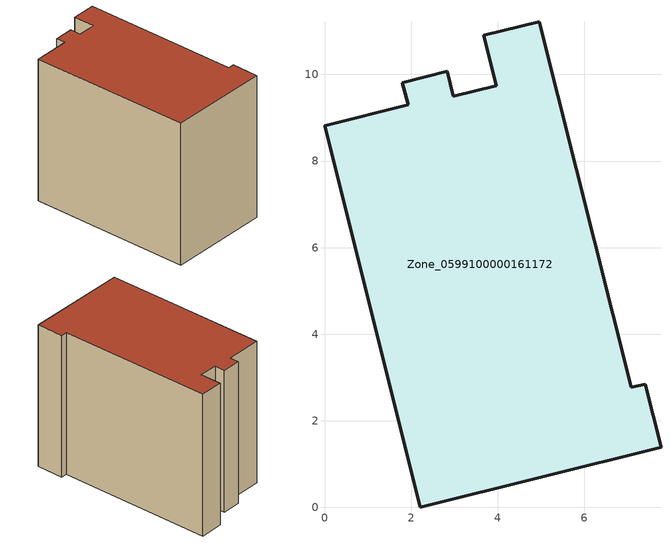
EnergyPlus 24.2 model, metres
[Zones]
Zone_0599100000161172
 floor ground (C_G): 3.68,10.9 4.96,11.22 7.08,2.77 7.41,2.85 7.77,1.39 2.21,0 0,8.82 1.93,9.3 1.8,9.81 2.83,10.07 2.97,9.49 3.97,9.74 z0
 wall outside (C_F): 2.21,0 7.77,1.39 7.41,2.85 7.08,2.77 4.96,11.22 3.68,10.9 3.97,9.74 2.97,9.49 2.83,10.07 1.8,9.81 1.93,9.3 0,8.82 2.21,0 z0:8.18
 roof outside (C_R): 7.08,2.77 4.96,11.22 3.68,10.9 3.97,9.74 2.97,9.49 2.83,10.07 1.8,9.81 1.93,9.3 0,8.82 2.21,0 7.77,1.39 7.41,2.85 z8.18
[BUILDING]
Pand.0599100000161172: North Axis=0; Terrain=City; Loads Convergence Tolerance Value=0.04; Temperature Convergence Tolerance Value=0.4; Solar Distribution=FullExterior; Maximum Number of Warmup Days=25; Minimum Number of Warmup Days=1
[Site:Location]
Rotterdam.The.Hague.AP_ZH_NLD Design_Conditions: Latitude=51.96; Longitude=4.45; Time Zone=1; Elevation=-4.5
[SITE:GROUNDTEMPERATURE:BUILDINGSURFACE]
18, 18, 18, 18, 18, 18, 18, 18, 18, 18, 18, 18
[MATERIAL] Thermal Absorptance=0.9; Solar Absorptance=0.7; Visible Absorptance=0.7
Name | Roughness | Thickness | Conductivity | Density | Specific Heat
G.TI.1975-1991 | MediumSmooth | 0.15 | 0.288461 | 540 | 1210
F.TI.1975-1991 | Rough | 0.3 | 0.230769 | 1920 | 840
R.TI.1975-1991 | MediumRough | 0.2 | 0.153846 | 1500 | 1000
[CONSTRUCTION]
C_G: G.TI.1975-1991
C_F: F.TI.1975-1991
C_R: R.TI.1975-1991
[ZONE]
Zone_0599100000161172: Type=1; Multiplier=1; Ceiling Height=Autocalculate; Volume=Autocalculate; Floor Area=autocalculate; Part of Total Floor Area=Yes
[ZONEINFILTRATION:DESIGNFLOWRATE]
Infil_Zone_0599100000161172: Zone or ZoneList or Space or SpaceList=Zone_0599100000161172; Schedule=AlwaysOn; Design Flow Rate Calculation Method=Flow/Area; Flow Rate per Floor Area=0.003; Constant Term Coefficient=1; Temperature Term Coefficient=0; Velocity Term Coefficient=0; Velocity Squared Term Coefficient=0
[HVACTEMPLATE:ZONE:IDEALLOADSAIRSYSTEM]
Zone_0599100000161172: Maximum Heating Supply Air Temperature=50; Minimum Cooling Supply Air Temperature=13; Maximum Heating Supply Air Humidity Ratio=0.0156; Minimum Cooling Supply Air Humidity Ratio=0.0077; Heating Limit=NoLimit; Cooling Limit=NoLimit; Dehumidification Control Type=ConstantSensibleHeatRatio; Cooling Sensible Heat Ratio=0.7; Dehumidification Setpoint=60; Humidification Control Type=None; Humidification Setpoint=30; Outdoor Air Method=None; Outdoor Air Flow Rate per Person=0.00944; Outdoor Air Flow Rate per Zone Floor Area=0; Outdoor Air Flow Rate per Zone=0; Demand Controlled Ventilation Type=None; Outdoor Air Economizer Type=NoEconomizer; Heat Recovery Type=None; Sensible Heat Recovery Effectiveness=0.7; Latent Heat Recovery Effectiveness=0.65
[ZONECONTROL:THERMOSTAT]
ThermostatControl_Zone_0599100000161172: Zone or ZoneList=Zone_0599100000161172; Control Type Schedule=DualSetpointControlType; Control 1=Thermostat_Zone_0599100000161172; Temperature Difference Between Cutout And Setpoint=0
[THERMOSTATSETPOINT:DUALSETPOINT]
Thermostat_Zone_0599100000161172: Heating Setpoint Temperature Schedule=HeatingSetpoint_Zone_0599100000161172; Cooling Setpoint Temperature Schedule=CoolingSetpoint_Zone_0599100000161172
[SCHEDULE:COMPACT]
HeatingSetpoint_Zone_0599100000161172: Through: 12/31, For: AllDays, Until: 24:00, 21
CoolingSetpoint_Zone_0599100000161172: Through: 12/31, For: AllDays, Until: 24:00, 24
DualSetpointControlType: Through: 12/31, For: AllDays, Until: 24:00, 4
AlwaysOn: Through: 12/31, For: AllDays, Until: 24:00, 1
